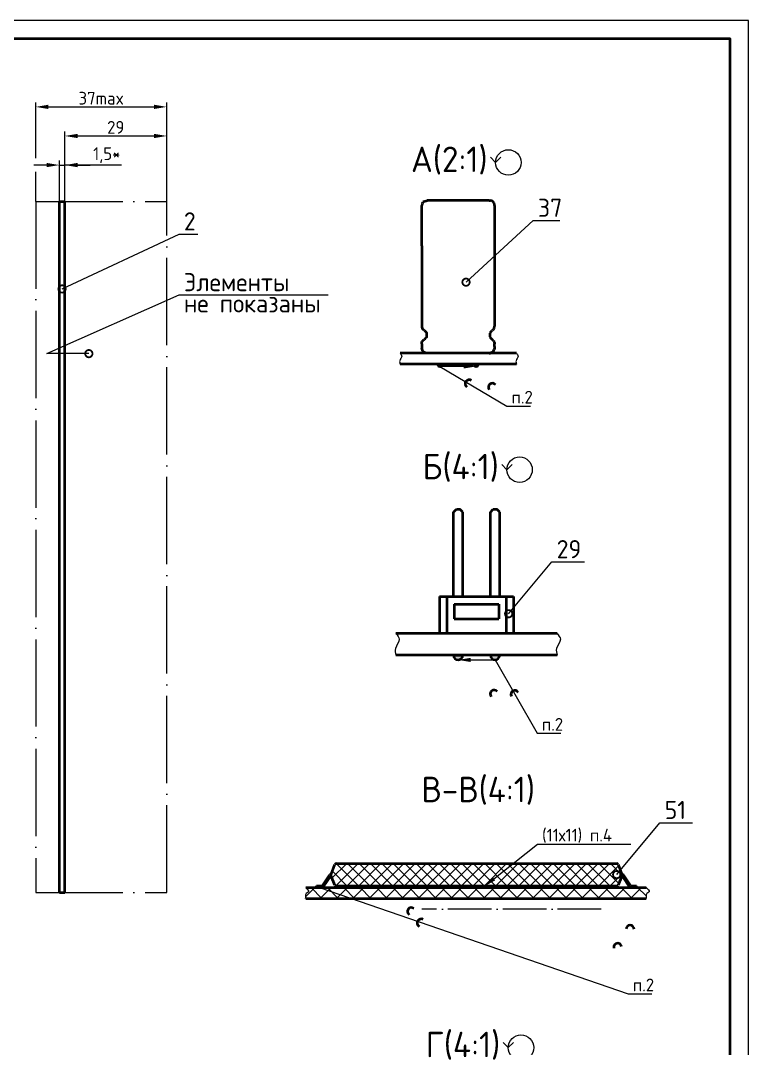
# Model space of a CAD drawing. Header units: millimetres. Extents: x -55 to 2039, y 0 to 512.
# Drawn here: x 1227.8 to 1428.1, y 154.9 to 437.5 of the extents above; entities that cross this region are included whole.
import ezdxf
from ezdxf import colors
from ezdxf.entities.mleader import LeaderData, LeaderLine
from ezdxf.enums import TextEntityAlignment as Align
from ezdxf.math import Vec2, Vec3

# ---------------------------------------------------------------- set-up
doc = ezdxf.new("R2010")
doc.units = ezdxf.units.MM
doc.linetypes.add('ACAD_ISO04W100', pattern=[30, 24, -3, 0, -3])
doc.linetypes.add('Сплошная', pattern=[0])
doc.layers.add('Виды', color=30, linetype='Continuous')
doc.layers.add('Размеры', color=121, linetype='Continuous')
doc.layers.add('текст', color=2, linetype='Continuous', lineweight=30)
doc.styles.add('GOST TYPE B', font='', dxfattribs={"height": 3.5})
doc.styles.add('Поз. GOST TYPE B', font='', dxfattribs={"height": 5})
doc.styles.get('GOST TYPE B').set_extended_font_data('GOST type B')
doc.styles.get('Поз. GOST TYPE B').set_extended_font_data('GOST type B')
doc.dimstyles.new('GOST', dxfattribs={"dimscale": 0, "dimtxt": 3.5, "dimasz": 3.5, "dimexe": 1.25, "dimexo": 0, "dimtad": 1, "dimdec": 3, "dimtxsty": 'GOST TYPE B', "dimcen": 5, "dimadec": 3, "dimazin": 2, "dimtm": 1e-09, "dimtfac": 0.75, "dimtdec": 3, "dimtmove": 1, "dimatfit": 3, "dimfxl": 1, "dimtolj": 1, "dimlwd": 25, "dimlwe": 25, "dimarcsym": 0})

# ---------------------------------------------------------------- blocks, each defined once
blk = doc.blocks.new('_DotSmall')
at = {"color": 0, "linetype": 'ByBlock', "lineweight": 60, "const_width": 0.5}
blk.add_lwpolyline([(-0.0625, 0, 1), (0.0625, 0, 1)], format="xyb", close=True, dxfattribs=at)
blk = doc.blocks.new('Вид с →')
at = {"linetype": 'Continuous', "lineweight": 25, "transparency": 16777216}
for q in [(28.03, 4.05), (30.86, 4.05)]:
    blk.add_line((29.44, 2.63), q, dxfattribs=at)
blk.add_circle((32.94, 2.63), 3.5, dxfattribs=at)
blk.add_circle((32.94, 2.63), 3.5, dxfattribs=at)
at = {"linetype": 'Continuous', "lineweight": 50, "transparency": 16777216, "style": 'GOST TYPE B'}
blk.add_attdef('ВИД(_:_)', text='', height=7, dxfattribs=at).set_placement((27.23, 3.5), align=Align.MIDDLE_RIGHT)
blk = doc.blocks.new('*D89')
at = {"layer": 'Defpoints', "color": 0, "linetype": 'Continuous', "lineweight": 50, "transparency": 16777216}
for p in [(1240, 397.78), (1238.5, 387.78), (1240, 387.78)]:
    blk.add_point(p, dxfattribs=at)
at = {"layer": 'Размеры', "color": 0, "linetype": 'Сплошная', "lineweight": 25, "transparency": 16777216}
for p, q in [((1238.5, 387.78), (1238.5, 399.03)), ((1235, 397.78), (1231.5, 397.78)), ((1238.5, 397.78), (1240, 397.78)), ((1238.5, 397.78), (1240, 397.78)), ((1255.57, 397.78), (1240, 397.78)), ((1243.5, 397.78), (1247, 397.78))]:
    blk.add_line(p, q, dxfattribs=at)
at = {"layer": 'Размеры', "color": 0, "lineweight": 25, "transparency": 16777216}
blk.add_line((1240, 387.78), (1240, 399.03), dxfattribs=at)
at = {"layer": 'Размеры', "color": 0, "linetype": 'Continuous', "lineweight": 50, "transparency": 16777216}
for points in [[(1235, 398.37), (1235, 397.2), (1238.5, 397.78)], [(1243.5, 398.37), (1243.5, 397.2), (1240, 397.78)]]:
    blk.add_solid(points, dxfattribs=at)
at = {"layer": 'Размеры', "color": 0, "linetype": 'Continuous', "lineweight": 50, "transparency": 16777216, "insert": (1251.54, 400.51), "char_height": 3.5, "attachment_point": 5, "style": 'GOST TYPE B'}
blk.add_mtext('\\A1;1,5*', dxfattribs=at)
blk = doc.blocks.new('*D108')
at = {"layer": 'Defpoints', "color": 0, "linetype": 'Continuous', "lineweight": 50, "transparency": 16777216}
for p in [(1268.04, 405.78), (1240, 378.59), (1268.04, 378.59)]:
    blk.add_point(p, dxfattribs=at)
at = {"layer": 'Размеры', "color": 0, "linetype": 'Сплошная', "lineweight": 25, "transparency": 16777216}
for p, q in [((1240, 378.59), (1240, 407.03)), ((1243.5, 405.78), (1264.54, 405.78))]:
    blk.add_line(p, q, dxfattribs=at)
at = {"layer": 'Размеры', "color": 0, "lineweight": 25, "transparency": 16777216}
blk.add_line((1268.04, 378.59), (1268.04, 407.03), dxfattribs=at)
at = {"layer": 'Размеры', "color": 0, "linetype": 'Continuous', "lineweight": 50, "transparency": 16777216}
for points in [[(1243.5, 406.37), (1243.5, 405.2), (1240, 405.78)], [(1264.54, 406.37), (1264.54, 405.2), (1268.04, 405.78)]]:
    blk.add_solid(points, dxfattribs=at)
at = {"layer": 'Размеры', "color": 0, "linetype": 'Continuous', "lineweight": 50, "transparency": 16777216, "insert": (1254.02, 408.16), "char_height": 3.5, "attachment_point": 5, "style": 'GOST TYPE B'}
blk.add_mtext('\\A1;29', dxfattribs=at)
blk = doc.blocks.new('*D109')
at = {"layer": 'Defpoints', "color": 0, "linetype": 'Continuous', "lineweight": 50, "transparency": 16777216}
for p in [(1268.04, 413.78), (1231.99, 387.78), (1268.04, 387.78)]:
    blk.add_point(p, dxfattribs=at)
at = {"layer": 'Размеры', "color": 0, "linetype": 'Сплошная', "lineweight": 25, "transparency": 16777216}
for p, q in [((1231.99, 399.66), (1231.99, 415.03)), ((1235.49, 413.78), (1264.54, 413.78)), ((1231.99, 387.78), (1231.99, 395.91))]:
    blk.add_line(p, q, dxfattribs=at)
at = {"layer": 'Размеры', "color": 0, "lineweight": 25, "transparency": 16777216}
blk.add_line((1268.04, 387.78), (1268.04, 415.03), dxfattribs=at)
at = {"layer": 'Размеры', "color": 0, "linetype": 'Continuous', "lineweight": 50, "transparency": 16777216}
for points in [[(1235.49, 414.37), (1235.49, 413.2), (1231.99, 413.78)], [(1264.54, 414.37), (1264.54, 413.2), (1268.04, 413.78)]]:
    blk.add_solid(points, dxfattribs=at)
at = {"layer": 'Размеры', "color": 0, "linetype": 'Continuous', "lineweight": 50, "transparency": 16777216, "insert": (1250.01, 416.16), "char_height": 3.5, "attachment_point": 5, "style": 'GOST TYPE B'}
blk.add_mtext('\\A1;37max', dxfattribs=at)

msp = doc.modelspace()

# ---------------------------------------------------------------- hatches: boundary and pattern name
at = {"linetype": 'Continuous', "lineweight": 25}
h = msp.add_hatch(color=256, dxfattribs=at)
h.dxf.hatch_style = 1
h.paths.add_polyline_path([(1342.5359, 343.0714, 1), (1343.8159, 343.0714)])
h = msp.add_hatch(color=256, dxfattribs=at)
h.dxf.hatch_style = 1
h.paths.add_polyline_path([(1352.5359, 343.0714, 1), (1353.8159, 343.0714)])
h = msp.add_hatch(color=256, dxfattribs=at)
h.dxf.hatch_style = 1
h.paths.add_polyline_path([(1346.9067, 263.0162, 1), (1349.4667, 263.0162)])
h.paths.add_polyline_path([(1359.6267, 263.0162), (1357.0667, 263.0162, 1)])
h = msp.add_hatch()
h.set_pattern_fill('ANSI37', color=256, scale=0.7, angle=90, style=0)
h.set_pattern_definition([(135, (-543.0454, -224.7013), (-1.5715448, -1.5715448), []), (225, (-543.0454, -224.7013), (1.5715448, -1.5715448), [])])
edge = h.paths.add_edge_path()
edge.add_line((1393.2667, 202.2793), (1392.2286, 199.8428))
edge.add_ellipse((1391.8239, 200.0153), major_axis=(-0.1725, -0.4048), ratio=1, start_angle=23.075206, end_angle=90, ccw=False)
edge.add_line((1391.8239, 199.5753), (1314.7095, 199.5753))
edge.add_ellipse((1314.7095, 200.0153), major_axis=(-0.44, 0), ratio=1, start_angle=23.075206, end_angle=90, ccw=False)
edge.add_line((1314.3047, 199.8428), (1313.2667, 202.2793))
edge.add_line((1313.2667, 202.2793), (1313.2667, 202.7193))
edge.add_line((1313.2667, 202.7193), (1314.3113, 205.4905))
edge.add_ellipse((1314.723, 205.3353), major_axis=(0.1552, 0.4117), ratio=1, start_angle=20.655026, end_angle=90, ccw=False)
edge.add_line((1314.723, 205.7753), (1391.8103, 205.7753))
edge.add_ellipse((1391.8103, 205.3353), major_axis=(0.44, 0), ratio=1, start_angle=20.655026, end_angle=90, ccw=False)
edge.add_line((1392.222, 205.4905), (1393.2667, 202.7193))
edge.add_line((1393.2667, 202.7193), (1393.2667, 202.2793))
h = msp.add_hatch(dxfattribs=at)
h.set_pattern_fill('ANSI37', color=256)
h.set_pattern_definition([(45, (66.7518, 88.6387), (-2.245064, 2.245064), []), (135, (66.7518, 88.6387), (-2.245064, -2.245064), [])])
edge = h.paths.add_edge_path()
edge.add_spline(control_points=[(1306.2773, 199.1753), (1306.7285, 198.7265), (1307.5725, 197.8873), (1305.9892, 197.6435), (1306.255, 195.864), (1306.2543, 196.1874), (1306.2542, 196.1937)], knot_values=[0, 0, 0, 0, 1.39519659, 2.60957539, 3.53999473, 3.5584204, 3.5584204, 3.5584204, 3.5584204], degree=3, periodic=0)
edge.add_line((1306.256, 196.1753), (1399.9029, 196.1753))
edge.add_spline(control_points=[(1399.9029, 196.1753), (1399.8768, 196.3431), (1399.7981, 197.6643), (1401.2465, 197.8873), (1400.4025, 198.7265), (1399.9513, 199.1753)], knot_values=[0, 0, 0, 0, 0.62898147, 1.84336027, 3.23855686, 3.23855686, 3.23855686, 3.23855686], degree=3, periodic=0)
edge.add_line((1399.9513, 199.1753), (1306.2773, 199.1753))
at = {"linetype": 'Continuous', "lineweight": 50}
h = msp.add_hatch(color=256, dxfattribs=at)
h.dxf.hatch_style = 1
h.paths.add_polyline_path([(1318.7067, 199.5753), (1317.8267, 199.5753), (1317.8267, 199.3712), (1317.8267, 199.1753), (1318.7067, 199.1753), (1318.7067, 199.3712)])
h.paths.add_polyline_path([(1320.7067, 199.5753), (1319.8267, 199.5753), (1319.8267, 199.3712), (1319.8267, 199.1753), (1320.7067, 199.1753), (1320.7067, 199.3712)])
h.paths.add_polyline_path([(1322.7067, 199.5753), (1321.8267, 199.5753), (1321.8267, 199.3712), (1321.8267, 199.1753), (1322.7067, 199.1753), (1322.7067, 199.3712)])
h.paths.add_polyline_path([(1324.7067, 199.5753), (1323.8267, 199.5753), (1323.8267, 199.3712), (1323.8267, 199.1753), (1324.7067, 199.1753), (1324.7067, 199.3712)])
h.paths.add_polyline_path([(1326.7067, 199.5753), (1325.8267, 199.5753), (1325.8267, 199.3712), (1325.8267, 199.1753), (1326.7067, 199.1753), (1326.7067, 199.3712)])
h.paths.add_polyline_path([(1328.7067, 199.3712), (1328.7067, 199.5753), (1327.8267, 199.5753), (1327.8267, 199.3712), (1327.8267, 199.1753), (1328.7067, 199.1753)])
h.paths.add_polyline_path([(1330.7067, 199.3712), (1330.7067, 199.5753), (1329.8267, 199.5753), (1329.8267, 199.3712), (1329.8267, 199.1753), (1330.7067, 199.1753)])
h.paths.add_polyline_path([(1332.7067, 199.5753), (1331.8267, 199.5753), (1331.8267, 199.3712), (1331.8267, 199.1753), (1332.7067, 199.1753), (1332.7067, 199.3712)])
h.paths.add_polyline_path([(1334.7067, 199.5753), (1333.8267, 199.5753), (1333.8267, 199.3712), (1333.8267, 199.1753), (1334.7067, 199.1753), (1334.7067, 199.3712)])
h.paths.add_polyline_path([(1336.7067, 199.3712), (1336.7067, 199.5753), (1335.8267, 199.5753), (1335.8267, 199.3712), (1335.8267, 199.1753), (1336.7067, 199.1753)])
h.paths.add_polyline_path([(1338.7067, 199.5753), (1337.8267, 199.5753), (1337.8267, 199.3712), (1337.8267, 199.1753), (1338.7067, 199.1753), (1338.7067, 199.3712)])
h.paths.add_polyline_path([(1368.7067, 199.3712), (1368.7067, 199.5753), (1367.8267, 199.5753), (1367.8267, 199.3712), (1367.8267, 199.1753), (1368.7067, 199.1753)])
h.paths.add_polyline_path([(1370.7067, 199.3712), (1370.7067, 199.5753), (1369.8267, 199.5753), (1369.8267, 199.3712), (1369.8267, 199.1753), (1370.7067, 199.1753)])
h.paths.add_polyline_path([(1372.7067, 199.3712), (1372.7067, 199.5753), (1371.8267, 199.5753), (1371.8267, 199.3712), (1371.8267, 199.1753), (1372.7067, 199.1753)])
h.paths.add_polyline_path([(1374.7067, 199.3712), (1374.7067, 199.5753), (1373.8267, 199.5753), (1373.8267, 199.3712), (1373.8267, 199.1753), (1374.7067, 199.1753)])
h.paths.add_polyline_path([(1376.7067, 199.3712), (1376.7067, 199.5753), (1375.8267, 199.5753), (1375.8267, 199.3712), (1375.8267, 199.1753), (1376.7067, 199.1753)])
h.paths.add_polyline_path([(1378.7067, 199.5753), (1377.8267, 199.5753), (1377.8267, 199.3712), (1377.8267, 199.1753), (1378.7067, 199.1753), (1378.7067, 199.3712)])
h.paths.add_polyline_path([(1380.7067, 199.5753), (1379.8267, 199.5753), (1379.8267, 199.3712), (1379.8267, 199.1753), (1380.7067, 199.1753), (1380.7067, 199.3712)])
h.paths.add_polyline_path([(1382.7067, 199.5753), (1381.8267, 199.5753), (1381.8267, 199.3712), (1381.8267, 199.1753), (1382.7067, 199.1753), (1382.7067, 199.3712)])
h.paths.add_polyline_path([(1384.7067, 199.3712), (1384.7067, 199.5753), (1383.8267, 199.5753), (1383.8267, 199.3712), (1383.8267, 199.1753), (1384.7067, 199.1753)])
h.paths.add_polyline_path([(1386.7067, 199.3712), (1386.7067, 199.5753), (1385.8267, 199.5753), (1385.8267, 199.3712), (1385.8267, 199.1753), (1386.7067, 199.1753)])
h.paths.add_polyline_path([(1388.7067, 199.3712), (1388.7067, 199.5753), (1387.8267, 199.5753), (1387.8267, 199.3712), (1387.8267, 199.1753), (1388.7067, 199.1753)])
h = msp.add_hatch(color=256, dxfattribs=at)
h.dxf.hatch_style = 1
h.paths.add_polyline_path([(1375.2667, 199.5753), (1331.2667, 199.5753), (1331.2667, 199.1753), (1375.2667, 199.1753)])

# ---------------------------------------------------------------- linework, layer by layer
at = {"linetype": 'ACAD_ISO04W100', "lineweight": 25}
for p, q in [((1231.9871, 387.7841), (1231.9871, 197.7841)), ((1231.9871, 387.7841), (1268.0371, 387.7841)), ((1268.0371, 197.7841), (1268.0371, 387.7841)), ((1231.9871, 197.7841), (1268.0371, 197.7841))]:
    msp.add_line(p, q, dxfattribs=at)
at = {"linetype": 'Continuous', "lineweight": 50, "extrusion": (1, -2.22045e-16, 2.96624e-13)}
for p, q in [((1238.5024, 387.7841), (1240.0024, 387.7841)), ((1238.5024, 197.7841), (1238.5024, 387.7841)), ((1240.0024, 197.7841), (1240.0024, 387.7841)), ((1238.5024, 197.7841), (1240.0024, 197.7841))]:
    msp.add_line(p, q, dxfattribs=at)
at = {"color": 0, "lineweight": 50}
for p, q in [((1338.3247, 387.1877), (1338.261, 386.9829)), ((1338.3247, 387.1877), (1338.3646, 387.2788)), ((1338.4748, 387.4678), (1338.3646, 387.2788)), ((1338.4748, 387.4678), (1338.5313, 387.5443)), ((1338.6853, 387.7077), (1338.5313, 387.5443)), ((1338.6853, 387.7077), (1338.753, 387.7659)), ((1338.753, 387.7659), (1339.6886, 388.0714)), ((1340.1848, 388.0714), (1339.6886, 388.0714)), ((1341.1482, 388.0714), (1340.1848, 388.0714)), ((1342.5231, 388.0714), (1341.1482, 388.0714)), ((1344.2293, 388.0714), (1342.5231, 388.0714)), ((1346.1678, 388.0714), (1344.2293, 388.0714)), ((1348.2259, 388.0714), (1346.1678, 388.0714)), ((1350.284, 388.0714), (1348.2259, 388.0714)), ((1352.2225, 388.0714), (1350.284, 388.0714)), ((1353.9288, 388.0714), (1352.2225, 388.0714)), ((1355.3036, 388.0714), (1353.9288, 388.0714)), ((1356.2671, 388.0714), (1355.3036, 388.0714)), ((1356.7632, 388.0714), (1356.2671, 388.0714)), ((1356.7632, 388.0714), (1357.1374, 388.0363)), ((1357.4333, 387.9327), (1357.1374, 388.0363)), ((1357.6988, 387.7659), (1357.4333, 387.9327)), ((1357.9205, 387.5443), (1357.6988, 387.7659)), ((1358.0873, 387.2788), (1357.9205, 387.5443)), ((1358.1908, 386.9829), (1358.0873, 387.2788)), ((1338.2418, 386.8815), (1338.2259, 386.6714)), ((1338.2259, 375.5794), (1338.2259, 386.6714)), ((1338.261, 386.9829), (1338.2418, 386.8815)), ((1358.2259, 386.6714), (1358.1908, 386.9829)), ((1358.2259, 386.6714), (1358.2259, 353.4714)), ((1338.2259, 375.5794), (1338.2259, 353.4714)), ((1338.2259, 353.4714), (1338.2556, 353.1848)), ((1358.1086, 352.9103), (1358.2259, 353.4714)), ((1338.2556, 353.1848), (1338.3433, 352.9103)), ((1338.4853, 352.6596), (1338.3433, 352.9103)), ((1338.6757, 352.4433), (1338.4853, 352.6596)), ((1338.9048, 352.2714), (1338.6757, 352.4433)), ((1338.9048, 352.2714), (1339.1582, 352.0765)), ((1339.1582, 352.0765), (1339.3608, 351.8293)), ((1339.3608, 351.8293), (1339.502, 351.5425)), ((1339.502, 350.6002), (1339.3608, 350.3135)), ((1339.502, 351.5425), (1339.5256, 351.2259)), ((1339.5385, 350.9169), (1339.502, 350.6002)), ((1339.5256, 351.2259), (1339.5385, 350.9169)), ((1356.9262, 351.2259), (1356.9133, 350.9169)), ((1356.9133, 350.9169), (1356.9498, 350.6002)), ((1356.9498, 351.5425), (1356.9262, 351.2259)), ((1357.0676, 351.7817), (1356.9498, 351.5425)), ((1356.9498, 350.6002), (1357.091, 350.3135)), ((1357.2259, 351.9468), (1357.046, 351.7592)), ((1357.2259, 351.9468), (1357.5411, 352.2714)), ((1357.6653, 352.3513), (1357.5411, 352.2714)), ((1357.7762, 352.4433), (1357.6653, 352.3513)), ((1357.8541, 352.5214), (1357.7762, 352.4433)), ((1357.8541, 352.5214), (1357.9665, 352.6596)), ((1358.0292, 352.7559), (1357.9665, 352.6596)), ((1358.0292, 352.7559), (1358.1086, 352.9103)), ((1338.2259, 348.6714), (1338.2556, 348.958)), ((1338.2259, 348.6714), (1338.2259, 347.4714)), ((1338.2556, 348.958), (1338.3433, 349.2325)), ((1338.3433, 349.2325), (1338.4853, 349.4832)), ((1338.4853, 349.4832), (1338.6757, 349.6995)), ((1338.6757, 349.6995), (1338.9048, 349.8714)), ((1339.1504, 350.0745), (1338.9048, 349.8714)), ((1339.3608, 350.3135), (1339.1504, 350.0745)), ((1357.0504, 350.3837), (1357.3739, 350.0333)), ((1357.091, 350.3135), (1357.3014, 350.0745)), ((1357.3014, 350.0745), (1357.547, 349.8714)), ((1357.3739, 350.0333), (1357.5411, 349.8714)), ((1357.5243, 349.8714), (1357.5411, 349.8714)), ((1357.5998, 349.8377), (1357.5411, 349.8714)), ((1357.5998, 349.8377), (1357.6399, 349.8094)), ((1357.9665, 349.4832), (1357.6399, 349.8094)), ((1357.9665, 349.4832), (1358.0204, 349.4013)), ((1358.1086, 349.2325), (1358.0204, 349.4013)), ((1358.1694, 349.065), (1358.1086, 349.2325)), ((1358.1694, 349.065), (1358.1963, 348.958)), ((1358.2218, 348.7785), (1358.1963, 348.958)), ((1358.2218, 348.7785), (1358.2259, 348.6714)), ((1358.2259, 347.8723), (1358.2259, 348.6714)), ((1358.2259, 347.8723), (1358.2259, 347.4714)), ((1364.2259, 346.0714), (1332.2259, 346.0714)), ((1338.261, 347.1598), (1338.2259, 347.4714)), ((1338.3646, 346.8639), (1338.261, 347.1598)), ((1338.5313, 346.5985), (1338.3646, 346.8639)), ((1338.753, 346.3768), (1338.5313, 346.5985)), ((1339.0185, 346.21), (1338.753, 346.3768)), ((1339.3144, 346.1065), (1339.0185, 346.21)), ((1339.6886, 346.0714), (1339.3144, 346.1065)), ((1356.7632, 346.0714), (1357.0725, 346.1065)), ((1357.1374, 346.1065), (1356.7632, 346.0714)), ((1357.1374, 346.1065), (1357.2334, 346.1341)), ((1357.4333, 346.21), (1357.2334, 346.1341)), ((1357.5446, 346.2712), (1357.4333, 346.21)), ((1357.6988, 346.3768), (1357.5446, 346.2712)), ((1357.8024, 346.469), (1357.6988, 346.3768)), ((1357.9205, 346.5985), (1357.8024, 346.469)), ((1357.9205, 346.5985), (1358.1565, 347.0384)), ((1358.1996, 347.2017), (1358.1565, 347.0384)), ((1358.2199, 347.3419), (1358.1996, 347.2017)), ((1358.2199, 347.3419), (1358.2259, 347.4714)), ((1364.2259, 343.0714), (1332.2259, 343.0714)), ((1346.9067, 302.3762), (1347.7067, 303.1762)), ((1347.7067, 303.1762), (1348.6667, 303.1762)), ((1349.4667, 302.3762), (1348.6667, 303.1762)), ((1357.0667, 302.3762), (1357.8667, 303.1762)), ((1357.8667, 303.1762), (1358.8267, 303.1762)), ((1359.6267, 302.3762), (1358.8267, 303.1762)), ((1346.9067, 279.1762), (1346.9067, 302.3762)), ((1349.4667, 279.1762), (1349.4667, 302.3762)), ((1357.0667, 279.1762), (1357.0667, 302.3762)), ((1359.6267, 279.1762), (1359.6267, 302.3762)), ((1343.1067, 279.1762), (1345.1067, 279.1762)), ((1343.1067, 279.1762), (1343.1067, 269.0162)), ((1345.1067, 279.1762), (1345.1067, 269.0162)), ((1345.1067, 279.1762), (1361.4267, 279.1762)), ((1347.1067, 277.0162), (1359.4267, 277.0162)), ((1347.1067, 277.0162), (1347.1067, 273.0162)), ((1359.4267, 277.0162), (1359.4267, 273.0162)), ((1361.4267, 279.1762), (1363.4267, 279.1762)), ((1361.4267, 279.1762), (1361.4267, 269.0162)), ((1363.4267, 279.1762), (1363.4267, 269.0162)), ((1347.1067, 273.0162), (1359.4267, 273.0162)), ((1375.4267, 269.0162), (1331.1067, 269.0162)), ((1375.4267, 263.0162), (1331.1067, 263.0162))]:
    msp.add_line(p, q, dxfattribs=at)
at = {"linetype": 'Continuous', "lineweight": 25}
msp.add_line((1339.6886, 346.0714), (1356.7632, 346.0714), dxfattribs=at)
at = {"linetype": 'Continuous', "lineweight": 50}
for p, q in [((1342.6259, 343.0714), (1343.8259, 343.0714)), ((1343.1759, 343.0714), (1353.1759, 343.0714)), ((1346.9067, 263.0162), (1349.4667, 263.0162)), ((1306.2773, 199.1753), (1399.9513, 199.1753)), ((1309.2667, 199.1753), (1310.8312, 199.1753)), ((1331.2667, 199.1753), (1375.2667, 199.1753)), ((1395.7021, 199.1753), (1397.2667, 199.1753)), ((1306.2773, 196.1753), (1399.9513, 196.1753))]:
    msp.add_line(p, q, dxfattribs=at)
at = {"lineweight": 50}
for p, q in [((1313.2667, 202.7193), (1314.3113, 205.4905)), ((1314.723, 205.7753), (1391.8103, 205.7753)), ((1392.222, 205.4905), (1393.2667, 202.7193)), ((1310.9618, 199.8112), (1312.7699, 202.5234)), ((1311.1973, 199.3712), (1313.136, 202.2793)), ((1313.136, 202.7193), (1313.2667, 202.7193)), ((1313.136, 202.2793), (1313.2667, 202.2793)), ((1313.2667, 202.2793), (1313.2667, 202.7193)), ((1314.3047, 199.8428), (1313.2667, 202.2793)), ((1393.2667, 202.2793), (1392.2286, 199.8428)), ((1393.2667, 202.7193), (1393.2667, 202.2793)), ((1393.2667, 202.7193), (1393.3973, 202.7193)), ((1393.2667, 202.2793), (1393.3973, 202.2793)), ((1395.336, 199.3712), (1393.3973, 202.2793)), ((1395.5715, 199.8112), (1393.7634, 202.5234)), ((1309.2667, 199.6153), (1310.5957, 199.6153)), ((1309.2667, 199.1753), (1309.2667, 199.6153)), ((1309.2667, 199.1753), (1310.8312, 199.1753)), ((1391.8239, 199.5753), (1314.7095, 199.5753)), ((1317.8267, 199.3712), (1317.8267, 199.5753)), ((1317.8267, 199.3712), (1317.8267, 199.1753)), ((1317.8267, 199.1753), (1318.7067, 199.1753)), ((1318.7067, 199.3712), (1318.7067, 199.5753)), ((1318.7067, 199.3712), (1318.7067, 199.1753)), ((1319.8267, 199.3712), (1319.8267, 199.5753)), ((1319.8267, 199.3712), (1319.8267, 199.1753)), ((1319.8267, 199.1753), (1320.7067, 199.1753)), ((1320.7067, 199.3712), (1320.7067, 199.5753)), ((1320.7067, 199.3712), (1320.7067, 199.1753)), ((1321.8267, 199.3712), (1321.8267, 199.5753)), ((1321.8267, 199.3712), (1321.8267, 199.1753)), ((1321.8267, 199.1753), (1322.7067, 199.1753)), ((1322.7067, 199.3712), (1322.7067, 199.5753)), ((1322.7067, 199.3712), (1322.7067, 199.1753)), ((1323.8267, 199.3712), (1323.8267, 199.5753)), ((1323.8267, 199.3712), (1323.8267, 199.1753)), ((1323.8267, 199.1753), (1324.7067, 199.1753)), ((1324.7067, 199.3712), (1324.7067, 199.5753)), ((1324.7067, 199.3712), (1324.7067, 199.1753)), ((1325.8267, 199.3712), (1325.8267, 199.5753)), ((1325.8267, 199.3712), (1325.8267, 199.1753)), ((1325.8267, 199.1753), (1326.7067, 199.1753)), ((1326.7067, 199.3712), (1326.7067, 199.5753)), ((1326.7067, 199.3712), (1326.7067, 199.1753)), ((1327.8267, 199.3712), (1327.8267, 199.5753)), ((1327.8267, 199.3712), (1327.8267, 199.1753)), ((1327.8267, 199.1753), (1328.7067, 199.1753)), ((1328.7067, 199.3712), (1328.7067, 199.5753)), ((1328.7067, 199.3712), (1328.7067, 199.1753)), ((1329.8267, 199.3712), (1329.8267, 199.5753)), ((1329.8267, 199.3712), (1329.8267, 199.1753)), ((1329.8267, 199.1753), (1330.7067, 199.1753)), ((1330.7067, 199.3712), (1330.7067, 199.5753)), ((1330.7067, 199.3712), (1330.7067, 199.1753)), ((1331.8267, 199.3712), (1331.8267, 199.5753)), ((1331.8267, 199.3712), (1331.8267, 199.1753)), ((1331.8267, 199.1753), (1332.7067, 199.1753)), ((1332.7067, 199.3712), (1332.7067, 199.5753)), ((1332.7067, 199.3712), (1332.7067, 199.1753)), ((1333.8267, 199.3712), (1333.8267, 199.5753)), ((1333.8267, 199.3712), (1333.8267, 199.1753)), ((1333.8267, 199.1753), (1334.7067, 199.1753)), ((1334.7067, 199.3712), (1334.7067, 199.5753)), ((1334.7067, 199.3712), (1334.7067, 199.1753)), ((1335.8267, 199.3712), (1335.8267, 199.5753)), ((1335.8267, 199.3712), (1335.8267, 199.1753)), ((1335.8267, 199.1753), (1336.7067, 199.1753)), ((1336.7067, 199.3712), (1336.7067, 199.5753)), ((1336.7067, 199.3712), (1336.7067, 199.1753)), ((1337.8267, 199.3712), (1337.8267, 199.5753)), ((1337.8267, 199.3712), (1337.8267, 199.1753)), ((1337.8267, 199.1753), (1338.7067, 199.1753)), ((1338.7067, 199.3712), (1338.7067, 199.5753)), ((1338.7067, 199.3712), (1338.7067, 199.1753)), ((1339.8267, 199.3712), (1339.8267, 199.5753)), ((1339.8267, 199.3712), (1339.8267, 199.1753)), ((1339.8267, 199.1753), (1339.8667, 199.1753)), ((1339.8667, 199.1753), (1339.8667, 199.5753)), ((1339.8667, 199.1753), (1366.6667, 199.1753)), ((1366.6667, 199.1753), (1366.6667, 199.5753)), ((1366.6667, 199.1753), (1366.7067, 199.1753)), ((1366.7067, 199.3712), (1366.7067, 199.5753)), ((1366.7067, 199.3712), (1366.7067, 199.1753)), ((1367.8267, 199.3712), (1367.8267, 199.5753)), ((1367.8267, 199.3712), (1367.8267, 199.1753)), ((1367.8267, 199.1753), (1368.7067, 199.1753)), ((1368.7067, 199.3712), (1368.7067, 199.5753)), ((1368.7067, 199.3712), (1368.7067, 199.1753)), ((1373.8267, 199.3712), (1373.8267, 199.5753)), ((1373.8267, 199.3712), (1373.8267, 199.1753)), ((1373.8267, 199.1753), (1374.7067, 199.1753)), ((1374.7067, 199.3712), (1374.7067, 199.5753)), ((1374.7067, 199.3712), (1374.7067, 199.1753)), ((1375.8267, 199.3712), (1375.8267, 199.5753)), ((1375.8267, 199.3712), (1375.8267, 199.1753)), ((1375.8267, 199.1753), (1376.7067, 199.1753)), ((1376.7067, 199.3712), (1376.7067, 199.5753)), ((1376.7067, 199.3712), (1376.7067, 199.1753)), ((1377.8267, 199.3712), (1377.8267, 199.5753)), ((1377.8267, 199.3712), (1377.8267, 199.1753)), ((1377.8267, 199.1753), (1378.7067, 199.1753)), ((1378.7067, 199.3712), (1378.7067, 199.5753)), ((1378.7067, 199.3712), (1378.7067, 199.1753)), ((1379.8267, 199.3712), (1379.8267, 199.5753)), ((1379.8267, 199.3712), (1379.8267, 199.1753)), ((1379.8267, 199.1753), (1380.7067, 199.1753)), ((1380.7067, 199.3712), (1380.7067, 199.5753)), ((1380.7067, 199.3712), (1380.7067, 199.1753)), ((1381.8267, 199.3712), (1381.8267, 199.5753)), ((1381.8267, 199.3712), (1381.8267, 199.1753)), ((1381.8267, 199.1753), (1382.7067, 199.1753)), ((1382.7067, 199.3712), (1382.7067, 199.5753)), ((1382.7067, 199.3712), (1382.7067, 199.1753)), ((1383.8267, 199.3712), (1383.8267, 199.5753)), ((1383.8267, 199.3712), (1383.8267, 199.1753)), ((1383.8267, 199.1753), (1384.7067, 199.1753)), ((1384.7067, 199.3712), (1384.7067, 199.5753)), ((1384.7067, 199.3712), (1384.7067, 199.1753)), ((1385.8267, 199.3712), (1385.8267, 199.5753)), ((1385.8267, 199.3712), (1385.8267, 199.1753)), ((1385.8267, 199.1753), (1386.7067, 199.1753)), ((1386.7067, 199.3712), (1386.7067, 199.5753)), ((1386.7067, 199.3712), (1386.7067, 199.1753)), ((1387.8267, 199.3712), (1387.8267, 199.5753)), ((1387.8267, 199.3712), (1387.8267, 199.1753)), ((1387.8267, 199.1753), (1388.7067, 199.1753)), ((1388.7067, 199.3712), (1388.7067, 199.5753)), ((1388.7067, 199.3712), (1388.7067, 199.1753)), ((1395.7021, 199.1753), (1397.2667, 199.1753)), ((1395.9376, 199.6153), (1397.2667, 199.6153)), ((1397.2667, 199.1753), (1397.2667, 199.6153))]:
    msp.add_line(p, q, dxfattribs=at)
msp.add_lwpolyline([(834.0605, 17.5126), (1428.0605, 17.5126), (1428.0605, 437.5126), (834.0605, 437.5126)], close=True)
msp.add_lwpolyline([(854.0605, 22.5126), (1423.0605, 22.5126), (1423.0605, 432.5126), (854.0605, 432.5126)], close=True, dxfattribs=at)
at = {"linetype": 'Continuous', "lineweight": 50}
for centre, radius in [((1343.1759, 343.0714), 0.64), ((1353.1759, 343.0714), 0.64), ((1348.1867, 263.0162), 1.28), ((1358.3467, 263.0162), 1.28)]:
    msp.add_arc(centre, radius, 180, 0, dxfattribs=at)
at = {"lineweight": 50}
for centre, start, end in [((1314.723, 205.3353), 90, 159.344974), ((1391.8103, 205.3353), 20.655026, 90), ((1313.136, 202.2793), 90, 146.309932), ((1393.3973, 202.2793), 33.690068, 90), ((1310.5957, 200.0553), 270, 326.309932), ((1310.8312, 199.6153), 270, 326.309932), ((1314.7095, 200.0153), 203.075206, 270), ((1391.8239, 200.0153), 270, 336.924794), ((1395.7021, 199.6153), 213.690068, 270), ((1395.9376, 200.0553), 213.690068, 270)]:
    msp.add_arc(centre, 0.44, start, end, dxfattribs=at)
at = {"linetype": 'Continuous', "lineweight": 25}
for points in [[(1332.2259, 346.0714), (1332.6714, 345.2653), (1332.1443, 343.9955), (1332.2259, 343.0714)], [(1364.2259, 346.0714), (1364.6714, 345.2653), (1364.1443, 343.9955), (1364.2259, 343.0714)], [(1331.1067, 269.0162), (1331.9976, 267.404), (1330.9434, 264.8645), (1331.1067, 263.0162)], [(1375.4267, 269.0162), (1376.3176, 267.404), (1375.2634, 264.8645), (1375.4267, 263.0162)], [(1306.2773, 199.1753), (1307.0561, 198.0177), (1306.2542, 197.1057), (1306.2542, 196.1753), (1306.2542, 196.1937)], [(1399.9513, 199.1753), (1400.7301, 198.0177), (1399.9282, 197.1057), (1399.9282, 196.1753), (1399.9282, 196.1937)]]:
    msp.add_spline(points, degree=3, dxfattribs=at)
at = {"layer": 'Размеры', "linetype": 'ACAD_ISO04W100', "lineweight": 25, "ltscale": 0.5}
msp.add_line((1387.5642, 193.2332), (1338.2024, 193.2332), dxfattribs=at)
at = {"layer": 'текст', "linetype": 'Continuous', "lineweight": 50}
for centre, start, end in [((1351.2275, 337.6604), 54.57969, 234.57969), ((1357.6054, 336.717), 38.668816, 218.668816), ((1358.099, 252.3591), 41.759715, 221.759715), ((1363.7972, 252.2636), 29.568916, 209.568916), ((1335.3426, 192.5427), 54.254373, 234.254373), ((1338.0152, 189.4231), 59.051437, 239.051437), ((1395.494, 187.7184), 357.854057, 177.854057), ((1392.0864, 182.7388), 13.105824, 193.105824)]:
    msp.add_arc(centre, 1.0933, start, end, dxfattribs=at)

# ---------------------------------------------------------------- texts
at = {"layer": 'Виды', "linetype": 'Continuous', "lineweight": 25, "insert": (1338.1076, 229.6127), "char_height": 7, "attachment_point": 1, "style": 'GOST TYPE B'}
msp.add_mtext_dynamic_manual_height_columns('В-В(4:1)', width=22.253111, gutter_width=17.5, heights=[12.7724], dxfattribs=at)

# ---------------------------------------------------------------- dimensions: what is measured, and where the dimension line sits
at = {"layer": 'Размеры', "linetype": 'Continuous', "lineweight": 50}
for base, p1, p2, text, picture, middle in [((1268.0371, 413.7841), (1231.9871, 387.7841), (1268.0371, 387.7841), '37max', '*D109', (1250.0121, 416.1591)), ((1268.0371, 405.7841), (1240.0024, 378.5948), (1268.0371, 378.5948), '29', '*D108', (1254.0197, 408.1591))]:
    dim = msp.add_linear_dim(base=base, p1=p1, p2=p2, text=text, dimstyle='GOST', override={"dimscale": 1}, dxfattribs=at)
    dim.commit()
    dim.dimension.update_dxf_attribs({"geometry": picture, "text_midpoint": middle})
dim = msp.add_linear_dim(base=(1240.0024, 397.7841), p1=(1238.5024, 387.7841), p2=(1240.0024, 387.7841), text='<>*', dimstyle='GOST', override={"dimscale": 1}, dxfattribs=at)
dim.commit()
dim.dimension.update_dxf_attribs({"geometry": '*D89', "text_midpoint": (1251.543, 397.7841), "dimtype": 160})

# ---------------------------------------------------------------- leaders
at = {"layer": 'Виды', "linetype": 'Continuous', "lineweight": 25}
ml = msp.add_multileader_block('Standard', dxfattribs=at)
ml.set_content('Вид с →', color=256)
ml.set_attribute('ВИД(_:_)', 'А(2:1)', width=0)
ml.set_leader_properties(linetype='Сплошная', lineweight=25)
ml.set_arrow_properties(name='DOTSMALL')
ml.build(insert=Vec2(0, 0))
ml.multileader.update_dxf_attribs({"leader_type": 0, "has_dogleg": 0, "text_left_attachment_type": 6, "text_right_attachment_type": 6, "dogleg_length": 0.3, "arrow_head_size": 1, "block_connection_type": 1})
ctx = ml.context
ctx.base_point, ctx.char_height, ctx.arrow_head_size, ctx.landing_gap_size, ctx.plane_origin = Vec3(1329.0713, 395.8731), 3.5, 1, 1, Vec3(1329.0713, 395.8731)
ctx.left_attachment, ctx.right_attachment, ctx.attachment_type = 6, 6, 1
notes = []
notes.append((ctx, [(0, (0, 0, 0), (0, 0), (1, 0), 1, [])]))
ctx.block.insert = Vec3(1329.0713, 395.8731)
ml = msp.add_multileader_block('Standard', dxfattribs=at)
ml.set_content('Вид с →', color=256)
ml.set_attribute('ВИД(_:_)', 'Б(4:1)', width=0)
ml.set_leader_properties(linetype='Сплошная', lineweight=25)
ml.set_arrow_properties(name='DOTSMALL')
ml.build(insert=Vec2(0, 0))
ml.multileader.update_dxf_attribs({"leader_type": 0, "has_dogleg": 0, "text_left_attachment_type": 6, "text_right_attachment_type": 6, "dogleg_length": 0.3, "arrow_head_size": 1, "block_connection_type": 1})
ctx = ml.context
ctx.base_point, ctx.char_height, ctx.arrow_head_size, ctx.landing_gap_size, ctx.plane_origin = Vec3(1332.1634, 311.4002), 3.5, 1, 1, Vec3(1332.1634, 311.4002)
ctx.left_attachment, ctx.right_attachment, ctx.attachment_type = 6, 6, 1
notes.append((ctx, [(0, (0, 0, 0), (0, 0), (1, 0), 1, [])]))
ctx.block.insert = Vec3(1332.1634, 311.4002)
ml = msp.add_multileader_block('Standard', dxfattribs=at)
ml.set_content('Вид с →', color=256)
ml.set_attribute('ВИД(_:_)', 'Г(4:1)', width=0)
ml.set_leader_properties(linetype='Сплошная', lineweight=25)
ml.set_arrow_properties(name='DOTSMALL')
ml.build(insert=Vec2(0, 0))
ml.multileader.update_dxf_attribs({"leader_type": 0, "has_dogleg": 0, "text_left_attachment_type": 6, "text_right_attachment_type": 6, "dogleg_length": 0.3, "arrow_head_size": 1, "block_connection_type": 1})
ctx = ml.context
ctx.base_point, ctx.char_height, ctx.arrow_head_size, ctx.landing_gap_size, ctx.plane_origin = Vec3(1332.5517, 152.5076), 3.5, 1, 1, Vec3(1332.5517, 152.5076)
ctx.left_attachment, ctx.right_attachment, ctx.attachment_type = 6, 6, 1
notes.append((ctx, [(0, (0, 0, 0), (0, 0), (1, 0), 1, [])]))
ctx.block.insert = Vec3(1332.5517, 152.5076)
at = {"layer": 'текст', "linetype": 'Continuous', "lineweight": 25}
ml = msp.add_multileader_mtext('Standard', dxfattribs=at)
ml.set_content('37', color=256, style='Поз. GOST TYPE B')
ml.set_leader_properties(linetype='Сплошная', lineweight=25)
ml.set_arrow_properties(name='DOTSMALL')
ml.build(insert=Vec2(0, 0))
ml.multileader.update_dxf_attribs({"text_left_attachment_type": 6, "text_right_attachment_type": 6, "dogleg_length": 0.3})
ctx = ml.context
ctx.base_point, ctx.char_height, ctx.landing_gap_size, ctx.plane_origin = Vec3(1369.149, 382.5357), 5, 1, Vec3(1350.3694, 352.4503)
ctx.left_attachment, ctx.right_attachment = 6, 6
notes.append((ctx, [(0, (1, 1, 0), (1368.849, 382.5357), (1, 0), 0.3, [(0, [(1350.3694, 365.586)], 0, [])])]))
ctx.mtext.insert, ctx.mtext.width, ctx.mtext.flow_direction = Vec3(1370.149, 388.5357), 5.937058, 5
ml = msp.add_multileader_mtext('Standard', dxfattribs=at)
ml.set_content('2', color=256, style='Поз. GOST TYPE B')
ml.set_leader_properties(linetype='Сплошная', lineweight=25)
ml.set_arrow_properties(name='DOTSMALL')
ml.build(insert=Vec2(0, 0))
ml.multileader.update_dxf_attribs({"text_left_attachment_type": 6, "text_right_attachment_type": 6, "dogleg_length": 0.3})
ctx = ml.context
ctx.base_point, ctx.char_height, ctx.landing_gap_size, ctx.plane_origin = Vec3(1271.7581, 378.7978), 5, 1, Vec3(1227.9016, 405.4057)
ctx.left_attachment, ctx.right_attachment = 6, 6
notes.append((ctx, [(1, (1, 1, 0), (1271.4581, 378.7978), (1, 0), 0.3, [(0, [(1239.2367, 363.7211)], 0, [])])]))
ctx.mtext.insert, ctx.mtext.flow_direction = Vec3(1272.7581, 384.7978), 5
ml = msp.add_multileader_mtext('Standard', dxfattribs=at)
ml.set_content('\\pxsm0.7;Элементы\\Pне показаны', color=256, style='Поз. GOST TYPE B')
ml.set_leader_properties(linetype='Сплошная', lineweight=25)
ml.set_arrow_properties(name='DOTSMALL')
ml.build(insert=Vec2(0, 0))
ml.multileader.update_dxf_attribs({"text_left_attachment_type": 6, "text_right_attachment_type": 6, "dogleg_length": 0.3})
ctx = ml.context
ctx.base_point, ctx.char_height, ctx.landing_gap_size, ctx.plane_origin = Vec3(1271.7581, 362.0999), 5, 1, Vec3(1270.2237, 366.2999)
ctx.left_attachment, ctx.right_attachment = 6, 6
notes.append((ctx, [(0, (1, 1, 0), (1271.4581, 362.0999), (1, 0), 0.3, [(1, [(1246.6117, 345.9364), (1235.0201, 345.9364)], 0, [])])]))
ctx.mtext.insert, ctx.mtext.width, ctx.mtext.defined_height, ctx.mtext.flow_direction = Vec3(1272.7581, 368.0999), 39.325705, 6.1092, 5
ml = msp.add_multileader_mtext('Standard', dxfattribs=at)
ml.set_content('п.2', color=256, style='Поз. GOST TYPE B')
ml.set_leader_properties(linetype='Сплошная', lineweight=25)
ml.build(insert=Vec2(0, 0))
ml.multileader.update_dxf_attribs({"text_left_attachment_type": 6, "text_right_attachment_type": 6, "dogleg_length": 0.3, "arrow_head_size": 3.5})
ctx = ml.context
ctx.base_point, ctx.char_height, ctx.arrow_head_size, ctx.landing_gap_size, ctx.plane_origin = Vec3(1361.8944, 331.5173), 3.5, 3.5, 1, Vec3(1362.8048, 334.8113)
ctx.left_attachment, ctx.right_attachment = 6, 6
notes.append((ctx, [(0, (1, 1, 0), (1361.5944, 331.5173), (1, 0), 0.3, [(0, [(1353.2203, 342.4329), (1343.1759, 342.4314)], 0, [])])]))
ctx.mtext.insert, ctx.mtext.width, ctx.mtext.flow_direction = Vec3(1362.8944, 335.7173), 5.19802, 5
ml = msp.add_multileader_mtext('Standard', dxfattribs=at)
ml.set_content('29', color=256, style='Поз. GOST TYPE B')
ml.set_leader_properties(linetype='Сплошная', lineweight=25)
ml.set_arrow_properties(name='DOTSMALL')
ml.build(insert=Vec2(0, 0))
ml.multileader.update_dxf_attribs({"text_left_attachment_type": 6, "text_right_attachment_type": 6, "dogleg_length": 0.3})
ctx = ml.context
ctx.base_point, ctx.char_height, ctx.landing_gap_size, ctx.plane_origin = Vec3(1374.3038, 288.6865), 5, 1, Vec3(1362.0985, 274.4264)
ctx.left_attachment, ctx.right_attachment = 6, 6
notes.append((ctx, [(0, (1, 1, 0), (1374.0038, 288.6865), (1, 0), 0.3, [(0, [(1362.0985, 274.4264)], 0, [])])]))
ctx.mtext.insert, ctx.mtext.flow_direction = Vec3(1375.3038, 294.6865), 5
ml = msp.add_multileader_mtext('Standard', dxfattribs=at)
ml.set_content('п.2', color=256, style='Поз. GOST TYPE B')
ml.set_leader_properties(linetype='Сплошная', lineweight=25)
ml.build(insert=Vec2(0, 0))
ml.multileader.update_dxf_attribs({"text_left_attachment_type": 6, "text_right_attachment_type": 6, "dogleg_length": 0.3, "arrow_head_size": 3.5})
ctx = ml.context
ctx.base_point, ctx.char_height, ctx.arrow_head_size, ctx.landing_gap_size, ctx.plane_origin = Vec3(1370.2297, 241.5762), 3.5, 3.5, 1, Vec3(1372.8912, 254.0746)
ctx.left_attachment, ctx.right_attachment = 6, 6
notes.append((ctx, [(0, (1, 1, 0), (1369.9297, 241.5762), (1, 0), 0.3, [(6, [(1348.1867, 261.7362), (1358.3467, 261.7362)], 0, [])])]))
ctx.mtext.insert, ctx.mtext.width, ctx.mtext.flow_direction = Vec3(1371.2297, 245.7762), 5.19802, 5
ml = msp.add_multileader_mtext('Standard', dxfattribs=at)
ml.set_content('51', color=256, style='Поз. GOST TYPE B')
ml.set_leader_properties(linetype='Сплошная', lineweight=25)
ml.set_arrow_properties(name='DOTSMALL')
ml.build(insert=Vec2(0, 0))
ml.multileader.update_dxf_attribs({"text_left_attachment_type": 6, "text_right_attachment_type": 6, "dogleg_length": 0.3})
ctx = ml.context
ctx.base_point, ctx.char_height, ctx.landing_gap_size, ctx.plane_origin = Vec3(1404.0176, 216.9839), 5, 1, Vec3(1391.8123, 202.7238)
ctx.left_attachment, ctx.right_attachment = 6, 6
notes.append((ctx, [(0, (1, 1, 0), (1403.7176, 216.9839), (1, 0), 0.3, [(0, [(1391.8123, 202.7238)], 0, [])])]))
ctx.mtext.insert, ctx.mtext.flow_direction = Vec3(1405.0176, 222.9839), 5
ml = msp.add_multileader_mtext('Standard', dxfattribs=at)
ml.set_content('(11х11) п.4', color=256, style='Поз. GOST TYPE B')
ml.set_leader_properties(linetype='Сплошная', lineweight=25)
ml.build(insert=Vec2(0, 0))
ml.multileader.update_dxf_attribs({"text_left_attachment_type": 6, "text_right_attachment_type": 6, "dogleg_length": 0.3, "arrow_head_size": 3.5})
ctx = ml.context
ctx.base_point, ctx.char_height, ctx.arrow_head_size, ctx.landing_gap_size, ctx.plane_origin = Vec3(1370.291, 211.1132), 3.5, 3.5, 1, Vec3(1355.2973, 199.398)
ctx.left_attachment, ctx.right_attachment = 6, 6
notes.append((ctx, [(0, (1, 1, 0), (1369.991, 211.1132), (1, 0), 0.3, [(0, [(1355.2973, 199.398)], 0, [])])]))
ctx.mtext.insert, ctx.mtext.flow_direction = Vec3(1371.291, 215.3132), 5
ml = msp.add_multileader_mtext('Standard', dxfattribs=at)
ml.set_content('п.2', color=256, style='Поз. GOST TYPE B')
ml.set_leader_properties(linetype='Сплошная', lineweight=25)
ml.build(insert=Vec2(0, 0))
ml.multileader.update_dxf_attribs({"text_left_attachment_type": 6, "text_right_attachment_type": 6, "dogleg_length": 0.3, "arrow_head_size": 3.5})
ctx = ml.context
ctx.base_point, ctx.char_height, ctx.arrow_head_size, ctx.landing_gap_size, ctx.plane_origin = Vec3(1395.2667, 169.9266), 3.5, 3.5, 1, Vec3(1349.3413, 182.425)
ctx.left_attachment, ctx.right_attachment = 6, 6
notes.append((ctx, [(0, (1, 1, 0), (1394.9667, 169.9266), (1, 0), 0.3, [(2, [(1318.2667, 199.1753), (1388.2667, 199.1753), (1395.9575, 199.1753), (1310.0489, 199.1753)], 0, [])])]))
ctx.mtext.insert, ctx.mtext.width, ctx.mtext.flow_direction = Vec3(1396.2667, 174.1266), 5.19802, 5
for ctx, leaders in notes:
    for number, flags, end, landing, length, lines in leaders:
        leader = LeaderData()
        leader.index, (leader.has_last_leader_line, leader.has_dogleg_vector, leader.attachment_direction) = number, flags
        leader.last_leader_point, leader.dogleg_vector, leader.dogleg_length = Vec3(end), Vec3(landing), length
        for number, points, colour, breaks in lines:
            line = LeaderLine()
            line.index, line.vertices, line.color, line.breaks = number, Vec3.list(points), colors.encode_raw_color(colour), breaks
            leader.lines.append(line)
        ctx.leaders.append(leader)

doc.saveas('drawing.dxf')
